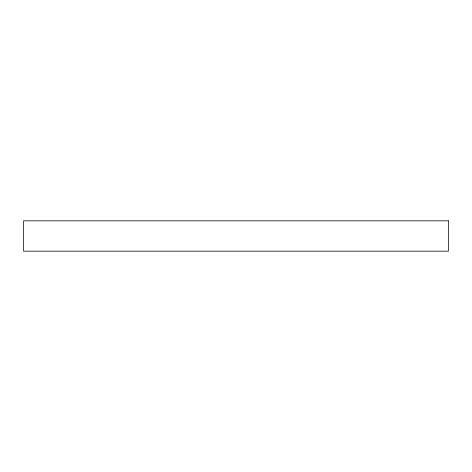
<?xml version="1.0" encoding="UTF-8"?>
<svg xmlns="http://www.w3.org/2000/svg" width="472" height="472" viewBox="0 0 472 472"><rect width="100%" height="100%" fill="white"/><g stroke="black" fill="none" stroke-linecap="round" stroke-linejoin="round"><path stroke-width="0.71" d="M448.4 220.831L23.6 220.831L23.6 251.169L448.4 251.169L448.4 220.831"/></g></svg>
